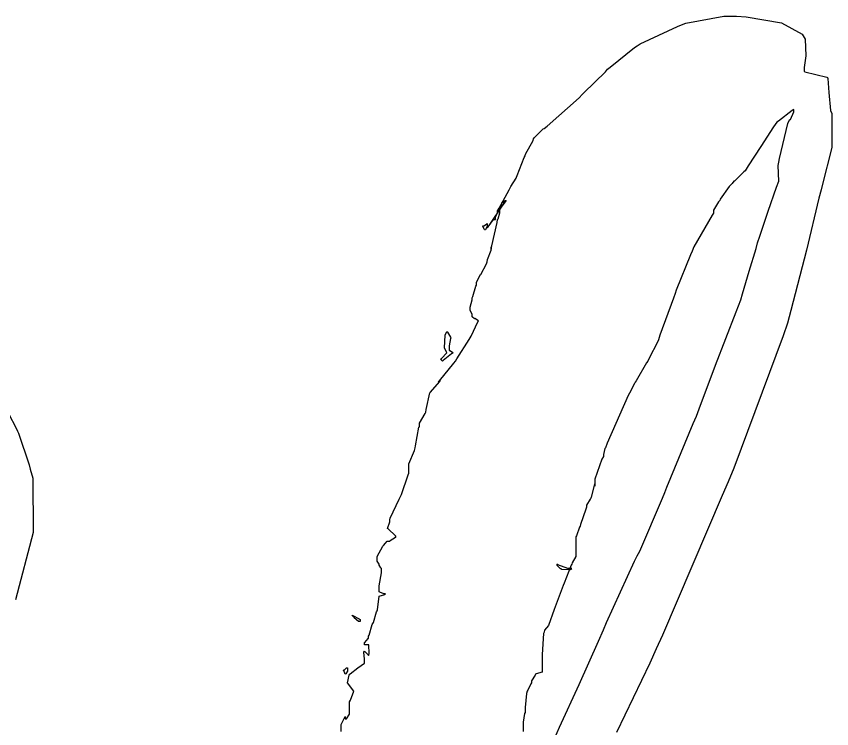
# Model space of a CAD drawing. Extents: x 51 to 306, y 22 to 311.
# Drawn here: x 90.25 to 103.86, y 203.46 to 215.34 of the extents above; entities that cross this region are included whole.
import ezdxf

# ---------------------------------------------------------------- set-up
doc = ezdxf.new("R2010")
doc.units = 0
doc.header["$MEASUREMENT"] = 0

msp = doc.modelspace()

# ---------------------------------------------------------------- linework, layer by layer
at = {"color": 7}
for points in [[(95.673, 203.411), (95.673, 203.483), (95.673, 203.527), (95.7432, 203.659), (95.7432, 203.659), (95.7432, 203.623), (95.7612, 203.623), (95.8151, 203.703), (95.8151, 203.729), (95.8151, 203.729), (95.8151, 203.783), (95.8151, 203.799), (95.8151, 203.827), (95.8151, 203.886), (95.8151, 203.906), (95.8314, 203.933), (95.8854, 204.082), (95.8854, 204.082), (95.7792, 204.222), (95.7792, 204.222), (95.8053, 204.348), (95.8151, 204.365), (95.8233, 204.374), (95.9499, 204.471), (96.0617, 204.549), (96.0617, 204.575), (96.0617, 204.619), (96.0519, 204.735), (96.0617, 204.752), (96.0699, 204.743), (96.1224, 204.691), (96.1319, 204.681), (96.1401, 204.709), (96.1334, 204.858), (96.1319, 204.858), (96.114, 204.858), (96.0741, 204.858), (96.0617, 204.858), (96.0617, 204.858), (96.0617, 204.885), (96.0617, 204.894), (96.0699, 204.894), (96.096, 204.928), (96.096, 204.928), (96.096, 204.928), (96.1224, 204.964), (96.1319, 204.964), (96.1319, 205), (96.1401, 205.018), (96.1926, 205.194), (96.2021, 205.21), (96.2106, 205.228), (96.2628, 205.406), (96.2724, 205.423), (96.2808, 205.441), (96.3083, 205.669), (96.3083, 205.669), (96.3083, 205.669), (96.4046, 205.697), (96.4145, 205.705), (96.387, 205.705), (96.3165, 205.732), (96.3083, 205.74), (96.3083, 205.838), (96.3443, 206.057), (96.3443, 206.128), (96.3344, 206.138), (96.3083, 206.183), (96.3083, 206.199), (96.3083, 206.199), (96.2724, 206.252), (96.2724, 206.269), (96.2724, 206.331), (96.369, 206.499), (96.3785, 206.515), (96.4145, 206.551), (96.4145, 206.551), (96.4392, 206.587), (96.4487, 206.587), (96.4847, 206.587), (96.4928, 206.597), (96.581, 206.649), (96.5909, 206.658), (96.581, 206.676), (96.4572, 206.79), (96.4487, 206.798), (96.4487, 206.798), (96.4847, 206.906), (96.4847, 206.94), (96.4928, 206.966), (96.6431, 207.283), (96.6611, 207.327), (96.6777, 207.363), (96.792, 207.69), (96.8015, 207.716), (96.8015, 207.734), (96.8015, 207.786), (96.8015, 207.786), (96.8015, 207.874), (96.8982, 208.095), (96.9077, 208.139), (96.9162, 208.175), (96.9684, 208.484), (96.9779, 208.492), (96.9779, 208.554), (97.0746, 208.712), (97.0841, 208.738), (97.0926, 208.782), (97.1543, 209.057), (97.1543, 209.057), (97.1628, 209.066), (97.313, 209.241), (97.3307, 209.267), (97.3307, 209.267), (97.2965, 209.243), (97.2965, 209.233), (97.313, 209.259), (97.5512, 209.551), (97.579, 209.586), (97.6051, 209.622), (97.8076, 209.947), (97.8256, 209.973), (97.8422, 210), (97.9565, 210.239), (97.966, 210.256), (97.966, 210.256), (97.9054, 210.297), (97.8958, 210.292), (97.8599, 210.326), (97.8599, 210.362), (97.8599, 210.362), (97.8337, 210.424), (97.8256, 210.432), (97.8256, 210.486), (97.8599, 210.606), (97.8599, 210.644), (97.8683, 210.662), (97.9219, 210.838), (97.9318, 210.855), (97.9318, 210.899), (97.9921, 211.023), (98.002, 211.031), (98.002, 211.031), (98.0983, 211.209), (98.1082, 211.244), (98.1163, 211.279), (98.1784, 211.438), (98.1784, 211.49), (98.1784, 211.49), (98.1784, 211.464), (98.1784, 211.454), (98.1865, 211.508), (98.2747, 211.897), (98.2846, 211.949), (98.2927, 211.959), (98.3188, 212.058), (98.3188, 212.09), (98.3188, 212.126), (98.3548, 212.205), (98.3548, 212.232), (98.3714, 212.232), (98.4112, 212.266), (98.425, 212.266), (98.3548, 212.167), (98.1467, 211.865), (98.1082, 211.807), (98.1082, 211.807), (98.1082, 211.807), (98.1244, 211.825), (98.2169, 211.949), (98.2486, 211.949), (98.2486, 211.985), (98.2846, 212.064), (98.2846, 212.09), (98.3107, 212.134), (98.4772, 212.444), (98.4952, 212.478), (98.5037, 212.496), (98.5919, 212.638), (98.6014, 212.655), (98.6095, 212.682), (98.7242, 212.981), (98.7418, 213.008), (98.7503, 213.035), (98.8741, 213.264), (98.884, 213.29), (98.8921, 213.308), (99.0424, 213.458), (99.0604, 213.467), (99.1126, 213.502), (99.6417, 213.978), (99.6957, 214.03), (99.7218, 214.057), (100.083, 214.409), (100.119, 214.453), (100.163, 214.489), (100.568, 214.816), (100.612, 214.842), (100.664, 214.878), (101.282, 215.168), (101.353, 215.194), (101.424, 215.222), (102.058, 215.335), (102.27, 215.335), (102.428, 215.327), (103.019, 215.226), (103.364, 215.036), (103.4, 214.982), (103.416, 214.956), (103.426, 214.675), (103.4, 214.483), (103.4, 214.419), (103.408, 214.41), (103.592, 214.366), (103.777, 214.322), (103.787, 214.313), (103.795, 214.296), (103.809, 214.066), (103.839, 213.767), (103.857, 213.713), (103.857, 213.713), (103.857, 213.607), (103.857, 213.571), (103.857, 213.571), (103.857, 213.254), (103.857, 213.148), (103.857, 213.148), (103.699, 212.514), (103.681, 212.442), (103.645, 212.302), (103.438, 211.438), (103.178, 210.432), (103.117, 210.22), (103.046, 210.009), (102.225, 207.804), (102.129, 207.574), (102.031, 207.345), (101.035, 205.018), (100.93, 204.788), (100.824, 204.55), (100.268, 203.394)], [(99.2367, 203.306), (99.3151, 203.483), (99.6417, 204.193), (99.9684, 204.92), (100.048, 205.104), (100.101, 205.228), (100.568, 206.251), (100.612, 206.339), (100.656, 206.419), (101.035, 207.301), (101.071, 207.397), (101.105, 207.486), (101.546, 208.545), (101.6, 208.668), (101.644, 208.792), (101.917, 209.52), (102.261, 210.406), (102.342, 210.608), (102.368, 210.706), (102.482, 211.085), (102.596, 211.464), (102.622, 211.56), (102.657, 211.667), (102.799, 212.086), (102.939, 212.488), (102.975, 212.585), (102.975, 212.585), (102.966, 212.849), (102.975, 212.901), (102.984, 212.963), (103.125, 213.546), (103.152, 213.607), (103.17, 213.616), (103.223, 213.742), (103.223, 213.783), (103.223, 213.783), (103.196, 213.767), (102.967, 213.589), (102.941, 213.571), (102.887, 213.493), (102.675, 213.166), (102.464, 212.841), (102.412, 212.761), (102.394, 212.743), (102.252, 212.602), (102.235, 212.585), (102.225, 212.585), (102.199, 212.549), (102.199, 212.549), (102.165, 212.513), (102.147, 212.496), (101.997, 212.284), (101.989, 212.266), (101.971, 212.24), (101.883, 212.102), (101.883, 212.055), (101.865, 212.021), (101.556, 211.492), (101.53, 211.42), (101.502, 211.359), (101.264, 210.768), (101.247, 210.715), (101.22, 210.636), (100.991, 210.018), (100.965, 209.939), (100.955, 209.912), (100.805, 209.622), (100.788, 209.586), (100.77, 209.56), (100.594, 209.259), (100.578, 209.233), (100.568, 209.215), (100.514, 209.109), (100.506, 209.091), (100.462, 209.013), (100.109, 208.219), (100.083, 208.139), (100.073, 208.131), (100.048, 208.031), (100.048, 207.998), (100.021, 207.954), (99.9063, 207.617), (99.9063, 207.504), (99.9063, 207.504), (99.9063, 207.531), (99.9063, 207.54), (99.8968, 207.513), (99.8442, 207.319), (99.8361, 207.293), (99.8266, 207.284), (99.7659, 207.185), (99.7659, 207.151), (99.756, 207.117), (99.6678, 206.861), (99.6597, 206.834), (99.6502, 206.817), (99.5976, 206.676), (99.5895, 206.658), (99.5895, 206.613), (99.5895, 206.514), (99.5895, 206.481), (99.5895, 206.445), (99.5895, 206.445), (99.5895, 206.393), (99.5895, 206.375), (99.5895, 206.331), (99.5274, 206.226), (99.5193, 206.199), (99.5094, 206.182), (99.3937, 205.882), (99.3771, 205.846), (99.3592, 205.802), (99.2269, 205.445), (99.1306, 205.176), (99.1306, 205.176), (99.1306, 205.176), (99.0685, 205.098), (99.0604, 205.07), (99.0505, 205.044), (99.0286, 204.695), (99.0244, 204.399), (99.0244, 204.399), (99.0244, 204.399), (98.9266, 204.374), (98.9182, 204.365), (98.9087, 204.348), (98.848, 204.254), (98.848, 204.222), (98.8385, 204.206), (98.7859, 204.1), (98.7778, 204.082), (98.7683, 204.047), (98.7418, 203.809), (98.7418, 203.729), (98.7323, 203.713), (98.7076, 203.567), (98.7076, 203.517), (98.7076, 203.517), (98.7076, 203.412)], [(90.1167, 208.722), (90.2575, 208.457), (90.2751, 208.421), (90.2931, 208.387), (90.4695, 207.858), (90.4875, 207.786), (90.5316, 207.637), (90.5358, 206.729), (90.2395, 205.609)]]:
    msp.add_lwpolyline(points, dxfattribs=at)
for points in [[(98.0362, 211.843), (98.0542, 211.843), (98.0983, 211.871), (98.1082, 211.879), (98.1082, 211.843), (98.1121, 211.839), (98.0818, 211.773), (98.0722, 211.773), (98.0627, 211.782), (98.0362, 211.828), (98.0362, 211.843), (98.0362, 211.843), (98.0362, 211.843), (98.0362, 211.843)], [(97.3667, 209.586), (97.3307, 209.62), (97.3487, 209.63), (97.4369, 209.726), (97.4369, 209.726), (97.4369, 209.726), (97.397, 209.81), (97.4108, 210.02), (97.4369, 210.079), (97.4453, 210.071), (97.4975, 209.983), (97.5071, 209.973), (97.4975, 209.965), (97.4729, 209.839), (97.4729, 209.797), (97.4729, 209.797), (97.4729, 209.772), (97.4729, 209.762), (97.4894, 209.762), (97.5335, 209.736), (97.5431, 209.726), (97.5155, 209.71), (97.3748, 209.596), (97.3667, 209.586)], [(99.271, 206.199), (99.271, 206.182), (99.3249, 206.128), (99.3429, 206.128), (99.351, 206.12), (99.5013, 206.112), (99.5193, 206.128), (99.4572, 206.128), (99.289, 206.19), (99.271, 206.199)], [(95.9915, 205.246), (95.9637, 205.246), (95.8935, 205.309), (95.8854, 205.317), (95.8494, 205.353), (95.866, 205.344), (95.9735, 205.291), (95.9915, 205.281), (95.9915, 205.281), (95.9915, 205.246), (95.9915, 205.246)], [(95.709, 204.435), (95.7255, 204.435), (95.7654, 204.471), (95.7792, 204.471), (95.7792, 204.471), (95.7792, 204.444), (95.7792, 204.435), (95.7792, 204.418), (95.7516, 204.374), (95.7432, 204.365), (95.7432, 204.365), (95.7171, 204.427), (95.709, 204.435)]]:
    msp.add_lwpolyline(points, close=True, dxfattribs=at)

doc.saveas('drawing.dxf')
